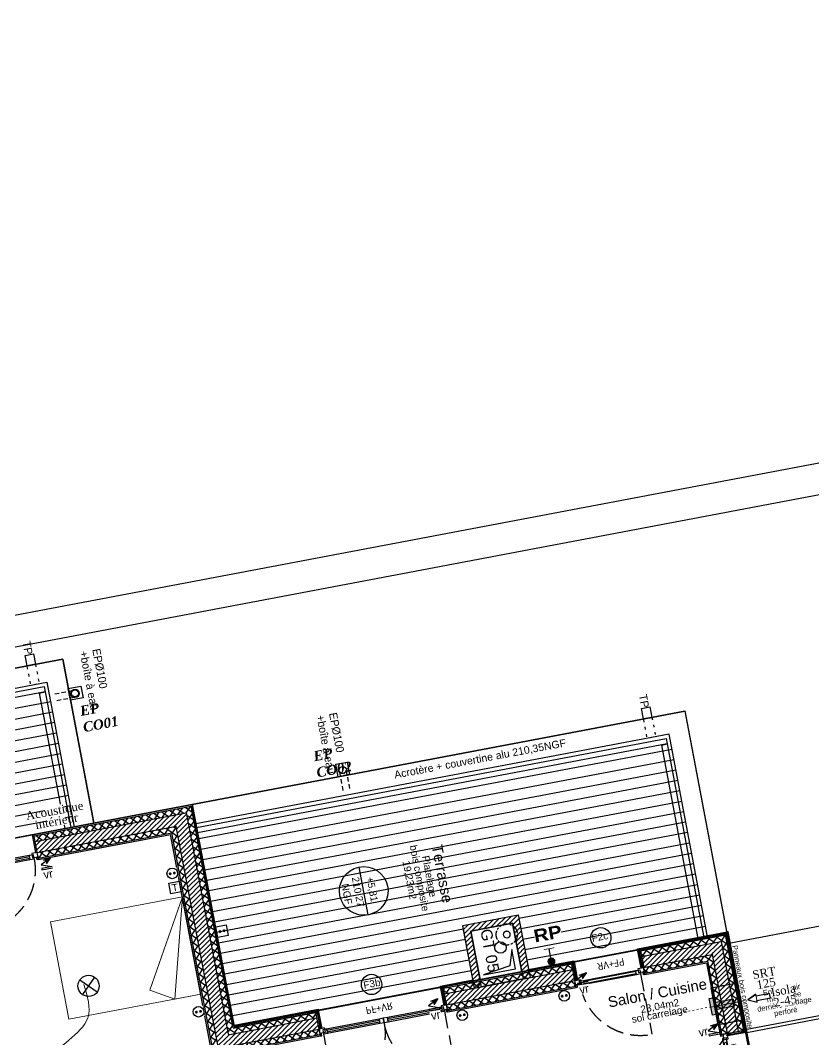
# Model space of a CAD drawing. Header units: centimetres. Extents: x 187368 to 251255, y -383447 to -322514.
# Drawn here: x 197397 to 208622, y -336937 to -322514 of the extents above; entities that cross this region are included whole.
import ezdxf

# ---------------------------------------------------------------- set-up
doc = ezdxf.new("R2010")
doc.units = ezdxf.units.CM
for name, pattern in [('ACAD_ISO03W100', [30, 12, -18]), ('prelem_euev', [2, 1.25, -0.25, 0.25, -0.25]), ('prelem_vmc', [0.222222, 0.111111, -0.111111]), ('prlm_eu-4', [1.574803, 0.984252, -0.19685, 0.19685, -0.19685]), ('Style de ligne -16', [0.192476, 0.123031, -0.069444]), ('Style de ligne -2', [0.694425, 0.48607, -0.208355]), ('Style de ligne -5', [0.20828, 0.069425, -0.138855])]:
    doc.linetypes.add(name, pattern=pattern)
doc.layers.get('0').update_dxf_attribs({"color": 252})
for name, color, linetype in [('3-BAT C-Niveau 2', 252, 'Continuous'), ('prlm-EAU-EF', 161, 'Continuous'), ('prlm-EAU-EPEXT', 145, 'Continuous'), ('prlm-EAU-EUEV', 25, 'Continuous'), ('prlm-GT', 242, 'Continuous'), ('prlm-MOD-PB', 123, 'Continuous'), ('prlm-VMC', 93, 'Continuous')]:
    doc.layers.add(name, color=color, linetype=linetype)
doc.layers.add('prlm-ELEC-CFA', color=1, linetype='Continuous', lineweight=25)
doc.layers.add('prlm-ELEC-CFO', color=1, linetype='Continuous', lineweight=25)
doc.layers.add('prlm-ZEROPLOT', color=254, linetype='Continuous', plot=False)
doc.styles.add('Arial', font='arial.ttf', dxfattribs={"height": 100})
doc.styles.add('Futura Book', font='')
doc.styles.add('Futura Std Book', font='')
doc.styles.add('Geneva', font='arial.ttf')
doc.styles.add('Helvetica', font='arial.ttf')
doc.styles.add('Lucida Grande', font='')
doc.styles.add('prlm-eau-ef', font='ariblk.ttf', dxfattribs={"height": 18})
doc.styles.add('prlm-eau-ep', font='timesbi.ttf', dxfattribs={"height": 18})
doc.styles.add('prlm-elec-cfo', font='comic.ttf', dxfattribs={"height": 12})
doc.styles.add('prlm-vmc', font='pala.ttf', dxfattribs={"height": 14})
doc.styles.get("Standard").update_dxf_attribs({"font": 'isocp.shx', "height": 100})
doc.styles.get('Futura Book').set_extended_font_data('Futura Book')
doc.styles.get('Futura Std Book').set_extended_font_data('Futura Std Book')
doc.styles.get('Lucida Grande').set_extended_font_data('Lucida Grande')
pattern_1 = [(45, (67117.507, 115456.283), (-31.2347524, 39.0434405), [])]
pattern_2 = [(55.723595, (66931.62, 115456.28), (-66.106423, 45.054865), []), (145.723595, (66931.62, 115456.28), (45.054865, 66.106423), [])]
pattern_3 = [(145.723595, (66931.62, 115456.28), (-45.054865, -66.106423), []), (235.723595, (66931.62, 115456.28), (-66.106423, 45.054865), [])]
pattern_4 = [(45, (0, 0), (0, -1), [])]

# ---------------------------------------------------------------- blocks, each defined once
blk = doc.blocks.new('PORTE FENETRE TYPE 2')
at = {"linetype": 'Style de ligne -2', "ltscale": 50.8}
for p, q in [((6.1, 105), (6.1, 16)), ((180, 16), (180, 105))]:
    blk.add_line(p, q, dxfattribs=at)
at = {"linetype": 'Continuous', "lineweight": 25, "flags": 128}
for points in [[(1, 18), (3, 18), (3, 14)], [(184.7, 18), (183, 18), (183, 14)], [(3, 8), (3, -18), (1, -18)], [(183, 8), (183, -18), (184.7, -18)]]:
    blk.add_lwpolyline(points, dxfattribs=at)
at = {"linetype": 'Continuous', "flags": 128}
for points in [[(6, 16), (12, 16), (12, 10), (6, 10)], [(11, 16), (87, 16), (87, 14.5), (11, 14.5)], [(87, 16), (93, 16), (93, 10), (87, 10)], [(93, 16), (99, 16), (99, 10), (93, 10)], [(99, 16), (176, 16), (176, 14.5), (99, 14.5)], [(174, 16), (180, 16), (180, 10), (174, 10)], [(1, 14), (9, 14), (9, 8), (1, 8)], [(11, 11.5), (87, 11.5), (87, 10), (11, 10)], [(99, 11.5), (176, 11.5), (176, 10), (99, 10)], [(177, 14), (184.7, 14), (184.7, 8), (177, 8)]]:
    blk.add_lwpolyline(points, close=True, dxfattribs=at)
at = {"linetype": 'Style de ligne -2', "ltscale": 50.8}
for centre, start, end in [((4, 16), 0, 88.4219), ((182, 16), 91.2873, 180)]:
    blk.add_arc(centre, 89, start, end, dxfattribs=at)
at = {"insert": (70.7, 0), "char_height": 10.16, "attachment_point": 1, "line_spacing_factor": 0.978845, "style": 'Lucida Grande'}
blk.add_mtext('PF+VR ', dxfattribs=at)
blk = doc.blocks.new('PORTE FENETRE TYPE 3bis')
at = {"linetype": 'Style de ligne -2', "ltscale": 50.8}
blk.add_line((4, 16), (4, 103), dxfattribs=at)
at = {"linetype": 'Continuous', "lineweight": 25, "flags": 128}
for points in [[(-2, 18), (0, 18), (0, 14)], [(97, 18), (95, 18), (95, 14)], [(0, 7.7), (0, -18), (-2, -18)], [(95, 7.7), (95, -18), (97, -18)]]:
    blk.add_lwpolyline(points, dxfattribs=at)
at = {"linetype": 'Continuous', "flags": 128}
for points in [[(4, 16), (10, 16), (10, 10), (4, 10)], [(10, 16), (85, 16), (85, 14.5), (10, 14.5)], [(85, 16), (91, 16), (91, 10), (85, 10)], [(-2, 14), (6, 14), (6, 8), (-2, 8)], [(10, 11.5), (85, 11.5), (85, 10), (10, 10)], [(89, 14), (97, 14), (97, 8), (89, 8)]]:
    blk.add_lwpolyline(points, close=True, dxfattribs=at)
at = {"linetype": 'Style de ligne -2', "ltscale": 50.8}
blk.add_arc((4, 16), 87, 360, 90, dxfattribs=at)
at = {"insert": (23.2, -0.2), "char_height": 10.16, "attachment_point": 1, "line_spacing_factor": 0.978845, "style": 'Lucida Grande'}
blk.add_mtext('PF+VR ', dxfattribs=at)
blk = doc.blocks.new('Groupe-6-1')
at = {"linetype": 'Continuous'}
for p, q in [((13089.4, -44761.3), (12408.7, -44890.2)), ((13092.1, -44776.1), (12411.5, -44905)), ((13094.9, -44790.8), (12414.3, -44919.7)), ((13097.7, -44805.5), (12417.1, -44934.4)), ((13100.5, -44820.3), (12419.9, -44949.2)), ((13103.3, -44835), (12422.7, -44963.9)), ((13106.1, -44849.7), (12425.4, -44978.6)), ((13108.9, -44864.5), (12428.2, -44993.4)), ((13111.7, -44879.2), (12431, -45008.1)), ((13114.5, -44894), (12433.8, -45022.9)), ((13117.3, -44908.7), (12436.6, -45037.6)), ((13120.1, -44923.4), (12439.4, -45052.3))]:
    blk.add_line(p, q, dxfattribs=at)
blk = doc.blocks.new('Groupe-153-1')
at = {"linetype": 'Continuous'}
blk.add_line((13538.9, -45062.7), (13526.1, -44995.2), dxfattribs=at)
blk.add_circle((13532.5, -45028.9), 34.4, dxfattribs=at)
at = {"insert": (13529.4, -45029.4), "char_height": 10.07, "width": 91.684, "attachment_point": 2, "rotation": 280.7236, "line_spacing_factor": 0.962448, "style": 'Arial'}
blk.add_mtext('210,27\\PNGF', dxfattribs=at)
at = {"insert": (13546.1, -45008.1), "char_height": 10.07, "attachment_point": 1, "rotation": 280.7236, "line_spacing_factor": 0.962448, "style": 'Arial'}
blk.add_mtext('+5,81', dxfattribs=at)
blk = doc.blocks.new('Groupe-154-1')
at = {"linetype": 'Continuous', "flags": 128}
blk.add_lwpolyline([(13492.7, -44849.7), (13509.1, -44846.6), (13512.5, -44864.4), (13496.1, -44867.5)], close=True, dxfattribs=at)
at = {"linetype": 'Continuous'}
blk.add_circle((13502.8, -44857.9), 5, dxfattribs=at)
blk = doc.blocks.new('Groupe-155-1')
at = {"linetype": 'Style de ligne -16', "ltscale": 50.8}
for p, q in [((13512.8, -44883.8), (13507.6, -44856.6)), ((13503.5, -44886.6), (13498.1, -44858.4))]:
    blk.add_line(p, q, dxfattribs=at)
blk.add_blockref('Groupe-154-1', (0, 0))
at = {"insert": (13494.3, -44775.6), "char_height": 11.327, "attachment_point": 1, "rotation": 280.7236, "line_spacing_factor": 0.962448, "style": 'Futura Std Book'}
blk.add_mtext('EPØ100\\P+boîte à eau', dxfattribs=at)
blk = doc.blocks.new('Groupe-156-1')
at = {"linetype": 'Continuous'}
h = blk.add_hatch(dxfattribs=at)
h.set_pattern_fill('BOIS 45', color=256, style=0, pattern_type=2)
h.set_pattern_definition(pattern_4)
h.paths.add_polyline_path([(14046.8, -45087.8), (14047.7, -45092.7), (14045, -45093.2), (14044.1, -45088.3)])
h = blk.add_hatch(dxfattribs=at)
h.set_pattern_fill('BOIS 45', color=256, style=0, pattern_type=2)
h.set_pattern_definition(pattern_4)
h.paths.add_polyline_path([(14016, -45093.6), (14020.9, -45092.7), (14021.4, -45095.4), (14016.5, -45096.3)])
h = blk.add_hatch(dxfattribs=at)
h.set_pattern_fill('BOIS 45', color=256, style=0, pattern_type=2)
h.set_pattern_definition(pattern_4)
h.paths.add_polyline_path([(13923.7, -45111.1), (13924.6, -45116), (13922, -45116.5), (13921, -45111.6)])
h = blk.add_hatch(dxfattribs=at)
h.set_pattern_fill('BOIS 45', color=256, style=0, pattern_type=2)
h.set_pattern_definition(pattern_4)
h.paths.add_polyline_path([(13923.7, -45111.1), (13928.6, -45110.2), (13929.1, -45112.9), (13924.2, -45113.8)])
h = blk.add_hatch(dxfattribs=at)
h.set_pattern_fill('BOIS 45', color=256, style=0, pattern_type=2)
h.set_pattern_definition(pattern_4)
h.paths.add_polyline_path([(13957, -45104.8), (13961.9, -45103.9), (13962.5, -45106.5), (13957.5, -45107.5)])
h = blk.add_hatch(dxfattribs=at)
h.set_pattern_fill('BOIS 45', color=256, style=0, pattern_type=2)
h.set_pattern_definition(pattern_4)
h.paths.add_polyline_path([(13826.8, -45132.2), (13821.9, -45133.2), (13821.4, -45130.5), (13826.3, -45129.6)])
h = blk.add_hatch(dxfattribs=at)
h.set_pattern_fill('BOIS 45', color=256, style=0, pattern_type=2)
h.set_pattern_definition(pattern_4)
h.paths.add_polyline_path([(13829, -45129.1), (13829.9, -45134), (13827.2, -45134.5), (13826.3, -45129.6)])
h = blk.add_hatch(dxfattribs=at)
h.set_pattern_fill('BOIS 45', color=256, style=0, pattern_type=2)
h.set_pattern_definition(pattern_4)
h.paths.add_polyline_path([(13771.2, -45142.7), (13766.3, -45143.7), (13765.8, -45141), (13770.7, -45140.1)])
h = blk.add_hatch(dxfattribs=at)
h.set_pattern_fill('BOIS 45', color=256, style=0, pattern_type=2)
h.set_pattern_definition(pattern_4)
h.paths.add_polyline_path([(13927.6, -45132.5), (13928.6, -45137.4), (13925.9, -45137.9), (13925, -45133)])
h = blk.add_hatch(dxfattribs=at)
h.set_pattern_fill('BOIS 45', color=256, style=0, pattern_type=2)
h.set_pattern_definition(pattern_4)
h.paths.add_polyline_path([(13682.3, -45156.8), (13687.2, -45155.9), (13687.7, -45158.6), (13682.8, -45159.5)])
h = blk.add_hatch(dxfattribs=at)
h.set_pattern_fill('BOIS 45', color=256, style=0, pattern_type=2)
h.set_pattern_definition(pattern_4)
h.paths.add_polyline_path([(13833, -45150.4), (13833.9, -45155.3), (13831.3, -45155.8), (13830.3, -45150.9)])
h = blk.add_hatch(dxfattribs=at)
h.set_pattern_fill('BOIS 45', color=256, style=0, pattern_type=2)
h.set_pattern_definition(pattern_4)
h.paths.add_polyline_path([(14059.4, -45154.5), (14060.3, -45159.4), (14057.7, -45159.9), (14056.7, -45155)])
h = blk.add_hatch(dxfattribs=at)
h.set_pattern_fill('BOIS 45', color=256, style=0, pattern_type=2)
h.set_pattern_definition(pattern_4)
h.paths.add_polyline_path([(14059.4, -45154.5), (14060.3, -45159.4), (14057.7, -45159.9), (14056.7, -45155)])
h = blk.add_hatch(dxfattribs=at)
h.set_pattern_fill('BOIS 45', color=256, style=0, pattern_type=2)
h.set_pattern_definition(pattern_4)
h.paths.add_polyline_path([(13644.8, -45164), (13645.7, -45168.9), (13643, -45169.4), (13642.1, -45164.5)])
h = blk.add_hatch(dxfattribs=at)
h.set_pattern_fill('BOIS 45', color=256, style=0, pattern_type=2)
h.set_pattern_definition(pattern_4)
h.paths.add_polyline_path([(13644.8, -45164), (13649.7, -45163), (13650.2, -45165.7), (13645.3, -45166.6)])
h = blk.add_hatch(dxfattribs=at)
h.set_pattern_fill('BOIS 45', color=256, style=0, pattern_type=2)
h.set_pattern_definition(pattern_4)
h.paths.add_polyline_path([(13648.8, -45185.3), (13649.7, -45190.2), (13647.1, -45190.7), (13646.1, -45185.8)])
h = blk.add_hatch(dxfattribs=at)
h.set_pattern_fill('BOIS 45', color=256, style=0, pattern_type=2)
h.set_pattern_definition(pattern_4)
h.paths.add_polyline_path([(13464.7, -45200.8), (13459.8, -45201.7), (13459.3, -45199.1), (13464.2, -45198.1)])
h = blk.add_hatch(dxfattribs=at)
h.set_pattern_fill('BOIS 45', color=256, style=0, pattern_type=2)
h.set_pattern_definition(pattern_4)
h.paths.add_polyline_path([(13466.9, -45197.6), (13467.8, -45202.5), (13465.2, -45203), (13464.2, -45198.1)])
h = blk.add_hatch(dxfattribs=at)
h.set_pattern_fill('BOIS 45', color=256, style=0, pattern_type=2)
h.set_pattern_definition(pattern_4)
h.paths.add_polyline_path([(13405.8, -45212), (13400.9, -45212.9), (13400.4, -45210.2), (13405.3, -45209.3)])
h = blk.add_hatch(dxfattribs=at)
h.set_pattern_fill('BOIS 45', color=256, style=0, pattern_type=2)
h.set_pattern_definition(pattern_4)
h.paths.add_polyline_path([(13349.5, -45219.9), (13354.4, -45218.9), (13354.9, -45221.6), (13350, -45222.5)])
h = blk.add_hatch(dxfattribs=at)
h.set_pattern_fill('BOIS 45', color=256, style=0, pattern_type=2)
h.set_pattern_definition(pattern_4)
h.paths.add_polyline_path([(13470.9, -45219), (13471.9, -45223.9), (13469.2, -45224.4), (13468.3, -45219.5)])
h = blk.add_hatch(dxfattribs=at)
h.set_pattern_fill('BOIS 45', color=256, style=0, pattern_type=2)
h.set_pattern_definition(pattern_4)
h.paths.add_polyline_path([(14046.6, -45230.6), (14051.6, -45229.7), (14052.1, -45232.3), (14047.1, -45233.3)])
h = blk.add_hatch(dxfattribs=at)
h.set_pattern_fill('BOIS 45', color=256, style=0, pattern_type=2)
h.set_pattern_definition(pattern_4)
h.paths.add_polyline_path([(14046.6, -45230.6), (14051.6, -45229.7), (14052.1, -45232.3), (14047.1, -45233.3)])
h = blk.add_hatch(dxfattribs=at)
h.set_pattern_fill('BOIS 45', color=256, style=0, pattern_type=2)
h.set_pattern_definition(pattern_4)
h.paths.add_polyline_path([(14068, -45226.6), (14072.9, -45225.6), (14073.4, -45228.3), (14068.5, -45229.2)])
h = blk.add_hatch(dxfattribs=at)
h.set_pattern_fill('BOIS 45', color=256, style=0, pattern_type=2)
h.set_pattern_definition(pattern_4)
h.paths.add_polyline_path([(14068, -45226.6), (14072.9, -45225.6), (14073.4, -45228.3), (14068.5, -45229.2)])
h = blk.add_hatch(dxfattribs=at)
h.set_pattern_fill('BOIS 45', color=256, style=0, pattern_type=2)
h.set_pattern_definition(pattern_4)
h.paths.add_polyline_path([(14071.9, -45220.7), (14072.9, -45225.6), (14070.2, -45226.1), (14069.3, -45221.2)])
h = blk.add_hatch(dxfattribs=at)
h.set_pattern_fill('BOIS 45', color=256, style=0, pattern_type=2)
h.set_pattern_definition(pattern_4)
h.paths.add_polyline_path([(14071.9, -45220.7), (14072.9, -45225.6), (14070.2, -45226.1), (14069.3, -45221.2)])
at = {"linetype": 'Continuous', "flags": 128}
for points in [[(14046.6, -45086.8), (14046.8, -45087.8), (13919.9, -45111.8), (13919.8, -45110.8)], [(14046.8, -45087.8), (14072.9, -45225.6), (14072.9, -45225.6), (14073.4, -45228.3), (14047.1, -45233.3), (14046.6, -45230.6), (14070.2, -45226.1), (14044.6, -45091), (13924.2, -45113.8), (13928.7, -45137.4), (13925.9, -45137.9), (13920.9, -45111.7)], [(14046.8, -45087.8), (14047.7, -45092.7), (14045, -45093.2), (14044.1, -45088.3)], [(14046.6, -45086.8), (14047.6, -45086.6), (14074.5, -45229.1), (14073.6, -45229.3)], [(14016, -45093.6), (14020.9, -45092.7), (14021.4, -45095.4), (14016.5, -45096.3)], [(13920, -45111.9), (13920.9, -45111.7), (13925.9, -45137.9), (13924.9, -45138.1)], [(13923.7, -45111.1), (13924.6, -45116), (13922, -45116.5), (13921, -45111.6)], [(13923.7, -45111.1), (13928.6, -45110.2), (13929.1, -45112.9), (13924.2, -45113.8)], [(13957, -45104.8), (13961.9, -45103.9), (13962.5, -45106.5), (13957.5, -45107.5)], [(13765.8, -45141.1), (13765.6, -45140.1), (13829.8, -45127.9), (13830, -45128.9)], [(13826.8, -45132.2), (13766.3, -45143.7), (13765.8, -45141), (13829.5, -45129), (13834.4, -45155.2), (13831.3, -45155.8)], [(13826.8, -45132.2), (13821.9, -45133.2), (13821.4, -45130.5), (13826.3, -45129.6)], [(13829, -45129.1), (13829.9, -45134), (13827.2, -45134.5), (13826.3, -45129.6)], [(13834.9, -45155.1), (13833.9, -45155.3), (13829, -45129.1), (13830, -45128.9)], [(13771.2, -45142.7), (13766.3, -45143.7), (13765.8, -45141), (13770.7, -45140.1)], [(13927.6, -45132.5), (13928.6, -45137.4), (13925.9, -45137.9), (13925, -45133)], [(13641.1, -45164.7), (13640.9, -45163.7), (13687, -45155), (13687.2, -45156)], [(13645.3, -45166.6), (13687.7, -45158.6), (13687.2, -45155.9), (13641.6, -45164.6), (13646.6, -45190.8), (13649.7, -45190.2)], [(13682.3, -45156.8), (13687.2, -45155.9), (13687.7, -45158.6), (13682.8, -45159.5)], [(13833, -45150.4), (13833.9, -45155.3), (13831.3, -45155.8), (13830.3, -45150.9)], [(14059.4, -45154.5), (14060.3, -45159.4), (14057.7, -45159.9), (14056.7, -45155)], [(14059.4, -45154.5), (14060.3, -45159.4), (14057.7, -45159.9), (14056.7, -45155)], [(13641.1, -45164.7), (13642.1, -45164.5), (13647.1, -45190.7), (13646.1, -45190.9)], [(13644.8, -45164), (13645.7, -45168.9), (13643, -45169.4), (13642.1, -45164.5)], [(13644.8, -45164), (13649.7, -45163), (13650.2, -45165.7), (13645.3, -45166.6)], [(13648.8, -45185.3), (13649.7, -45190.2), (13647.1, -45190.7), (13646.1, -45185.8)], [(13349.1, -45220), (13348.9, -45219), (13467.7, -45196.5), (13467.9, -45197.5)], [(13471.9, -45223.9), (13469.2, -45224.4), (13464.7, -45200.8), (13349.8, -45222.6), (13349.3, -45219.9), (13465, -45198), (13465, -45198), (13466.9, -45197.7)], [(13464.7, -45200.8), (13459.8, -45201.7), (13459.3, -45199.1), (13464.2, -45198.1)], [(13466.9, -45197.6), (13467.8, -45202.5), (13465.2, -45203), (13464.2, -45198.1)], [(13472.9, -45223.7), (13471.9, -45223.9), (13466.9, -45197.7), (13467.9, -45197.5)], [(13405.8, -45212), (13400.9, -45212.9), (13400.4, -45210.2), (13405.3, -45209.3)], [(13349.5, -45219.9), (13354.4, -45218.9), (13354.9, -45221.6), (13350, -45222.5)], [(13470.9, -45219), (13471.9, -45223.9), (13469.2, -45224.4), (13468.3, -45219.5)], [(14046.6, -45230.6), (14051.6, -45229.7), (14052.1, -45232.3), (14047.1, -45233.3)], [(14046.6, -45230.6), (14051.6, -45229.7), (14052.1, -45232.3), (14047.1, -45233.3)], [(14073.4, -45228.3), (14073.6, -45229.3), (14047.3, -45234.2), (14047.1, -45233.3)], [(14073.4, -45228.3), (14073.6, -45229.3), (14047.3, -45234.2), (14047.1, -45233.3)], [(14068, -45226.6), (14072.9, -45225.6), (14073.4, -45228.3), (14068.5, -45229.2)], [(14068, -45226.6), (14072.9, -45225.6), (14073.4, -45228.3), (14068.5, -45229.2)], [(14071.9, -45220.7), (14072.9, -45225.6), (14070.2, -45226.1), (14069.3, -45221.2)], [(14071.9, -45220.7), (14072.9, -45225.6), (14070.2, -45226.1), (14069.3, -45221.2)]]:
    blk.add_lwpolyline(points, close=True, dxfattribs=at)
blk = doc.blocks.new('Groupe-172-1')
at = {"insert": (13932.9, -44749.6), "char_height": 11.33, "attachment_point": 1, "rotation": 280.4391, "line_spacing_factor": 0.962448, "style": 'Futura Std Book'}
blk.add_mtext('TP', dxfattribs=at)
blk = doc.blocks.new('Groupe-173-1')
at = {"linetype": 'Continuous', "flags": 128}
blk.add_lwpolyline([(13928.5, -44785.6), (13925.7, -44770.9), (13937.5, -44768.6), (13940.3, -44783.4)], close=True, dxfattribs=at)
at = {"linetype": 'Style de ligne -5', "ltscale": 50.8, "flags": 128}
blk.add_lwpolyline([(13940.3, -44783.4), (13945.5, -44810.9), (13933.7, -44813.1), (13928.5, -44785.6)], close=True, dxfattribs=at)
blk.add_blockref('Groupe-172-1', (0, 0))
blk = doc.blocks.new('Groupe-195-1')
at = {"insert": (13060.5, -44674.4), "char_height": 11.33, "attachment_point": 1, "rotation": 280.4391, "line_spacing_factor": 0.962448, "style": 'Futura Std Book'}
blk.add_mtext('TP', dxfattribs=at)
blk = doc.blocks.new('Groupe-196-1')
at = {"linetype": 'Continuous', "flags": 128}
blk.add_lwpolyline([(13056.1, -44710.5), (13053.3, -44695.7), (13065.1, -44693.5), (13067.9, -44708.2)], close=True, dxfattribs=at)
at = {"linetype": 'Style de ligne -5', "ltscale": 50.8, "flags": 128}
blk.add_lwpolyline([(13067.9, -44708.2), (13073.1, -44735.8), (13061.3, -44738), (13056.1, -44710.5)], close=True, dxfattribs=at)
blk.add_blockref('Groupe-195-1', (0, 0))
blk = doc.blocks.new('Groupe-211-1')
at = {"linetype": 'Continuous'}
blk.add_circle((13543.5, -45161.3), 14.4, dxfattribs=at)
at = {"insert": (13531.1, -45157.6), "char_height": 10.09, "attachment_point": 1, "rotation": 10.7236, "line_spacing_factor": 0.834288, "style": 'Helvetica'}
blk.add_mtext('F3b', dxfattribs=at)
blk = doc.blocks.new('Groupe-212-1')
at = {"linetype": 'Continuous'}
blk.add_circle((13867.9, -45095.3), 14.4, dxfattribs=at)
at = {"insert": (13854.1, -45091.2), "char_height": 10.09, "attachment_point": 1, "rotation": 10.7236, "line_spacing_factor": 0.834288, "style": 'Helvetica'}
blk.add_mtext('F2c', dxfattribs=at)
blk = doc.blocks.new('Groupe-220-1')
at = {"linetype": 'Continuous'}
for p, q in [((13968.5, -44828.6), (13299, -44955.3)), ((13971.3, -44843.3), (13301.8, -44970.1)), ((13974.1, -44858), (13304.6, -44984.8)), ((13976.8, -44872.8), (13307.4, -44999.6)), ((13979.6, -44887.5), (13310.2, -45014.3)), ((13982.4, -44902.3), (13313, -45029)), ((13985.2, -44917), (13315.8, -45043.8)), ((13988, -44931.7), (13318.6, -45058.5)), ((13990.8, -44946.5), (13321.3, -45073.2)), ((13993.6, -44961.2), (13324.1, -45088)), ((13996.4, -44975.9), (13326.9, -45102.7)), ((13999.2, -44990.7), (13329.7, -45117.5)), ((14002, -45005.4), (13332.5, -45132.2)), ((14004.8, -45020.2), (13752, -45068)), ((14007.5, -45034.9), (13754.8, -45082.8)), ((14010.3, -45049.6), (13757.6, -45097.5)), ((14013.1, -45064.4), (13760.4, -45112.2)), ((13673.4, -45082.9), (13335.3, -45146.9)), ((14015.9, -45079.1), (13763.2, -45127)), ((13676.2, -45097.6), (13338.1, -45161.7)), ((13679, -45112.4), (13340.9, -45176.4)), ((13681.8, -45127.1), (13343.7, -45191.1)), ((13684.6, -45141.9), (13346.5, -45205.9))]:
    blk.add_line(p, q, dxfattribs=at)
blk = doc.blocks.new('Groupe-238-1')
at = {"linetype": 'Continuous', "flags": 128}
blk.add_lwpolyline([(13132.1, -44739.3), (13135.2, -44755.8), (13117.4, -44759.2), (13114.3, -44742.7)], close=True, dxfattribs=at)
at = {"linetype": 'Continuous'}
blk.add_circle((13123.9, -44749.4), 5, dxfattribs=at)
blk = doc.blocks.new('Groupe-239-1')
at = {"linetype": 'Style de ligne -16', "ltscale": 50.8}
for p, q in [((13095.2, -44750.1), (13123.4, -44744.8)), ((13098, -44759.4), (13125.2, -44754.3))]:
    blk.add_line(p, q, dxfattribs=at)
blk.add_blockref('Groupe-238-1', (0, 0))
at = {"insert": (13159.3, -44685.1), "char_height": 11.327, "attachment_point": 1, "rotation": 280.7236, "line_spacing_factor": 0.962448, "style": 'Futura Std Book'}
blk.add_mtext('EPØ100\\P+boîte à eau', dxfattribs=at)
blk = doc.blocks.new('PORTE FENETRE TYPE 3')
at = {"linetype": 'Style de ligne -2', "ltscale": 50.8}
blk.add_line((5.1, 14.7), (65.9, 76.9), dxfattribs=at)
at = {"linetype": 'Continuous', "lineweight": 25, "flags": 128}
for points in [[(-2, 18), (0, 18), (0, 14)], [(97, 18), (95, 18), (95, 14)], [(0, 7.7), (0, -18), (-2, -18)], [(95, 7.7), (95, -18), (97, -18)]]:
    blk.add_lwpolyline(points, dxfattribs=at)
at = {"linetype": 'Continuous', "flags": 128}
for points in [[(4, 16), (10, 16), (10, 10), (4, 10)], [(10, 16), (85, 16), (85, 14.5), (10, 14.5)], [(85, 16), (91, 16), (91, 10), (85, 10)], [(-2, 14), (6, 14), (6, 8), (-2, 8)], [(10, 11.5), (85, 11.5), (85, 10), (10, 10)], [(89, 14), (97, 14), (97, 8), (89, 8)]]:
    blk.add_lwpolyline(points, close=True, dxfattribs=at)
blk.add_lwpolyline([(0, 9.5), (0, -19.5), (95, -19.5), (95, 9.5)], dxfattribs=at)
at = {"linetype": 'Style de ligne -2', "ltscale": 50.8}
blk.add_arc((4, 16), 87, 360, 44.5337, dxfattribs=at)
at = {"insert": (47.2, 5.8), "char_height": 7.621, "attachment_point": 2, "line_spacing_factor": 0.978845, "style": 'Lucida Grande'}
blk.add_mtext('F sur All vitrée\\P+VR ', dxfattribs=at)
blk = doc.blocks.new('MTC 125-H1')
at = {"linetype": 'prlm_eu-4', "lineweight": 18, "ltscale": 50.8}
for q in [(0, 25.6), (0, 19.7)]:
    blk.add_line((0, -23.6), q, dxfattribs=at)
at = {"linetype": 'Continuous', "lineweight": 18, "flags": 128}
blk.add_lwpolyline([(3.1, 42.2), (-3.1, 42.2), (-5.6, 42.2), (0, 29.7), (5.6, 42.2)], close=True, dxfattribs=at)
at = {"linetype": 'Continuous', "flags": 128}
blk.add_lwpolyline([(-26.8, 19.7), (26.8, 19.7), (26.8, -18), (-26.8, -18)], close=True, dxfattribs=at)
at = {"linetype": 'prelem_vmc', "ltscale": 50.8, "flags": 128}
blk.add_lwpolyline([(-26.8, 19.7), (26.8, 19.7), (26.8, -18), (-26.8, -18)], close=True, dxfattribs=at)
at = {"insert": (-9.5, 79.3), "char_height": 7.565, "attachment_point": 2, "rotation": 90, "line_spacing_factor": 0.834288, "style": 'Helvetica'}
blk.add_mtext("Entrée d'air\\P maçonnée\\Pderrière bardage\\Pperforé", dxfattribs=at)
blk = doc.blocks.new('Groupe-28-1')
at = {"linetype": 'Continuous', "lineweight": 18}
for p, q in [((13275.9, -45037.4), (13229.7, -45169.6)), ((13275.9, -45037.4), (13265.1, -45182)), ((13275.9, -45037.4), (13301.9, -45175)), ((13265.1, -45182), (13229.6, -45169.6)), ((13265.1, -45182), (13302, -45175))]:
    blk.add_line(p, q, dxfattribs=at)
at = {"linetype": 'Continuous', "lineweight": 18, "flags": 128}
blk.add_lwpolyline([(13275.9, -45037.4), (13301.9, -45175), (13115.3, -45210.3), (13089.2, -45072.8)], close=True, dxfattribs=at)
blk = doc.blocks.new('xi.EA-Ma')
at = {"layer": 'prlm-MOD-PB'}
blk.add_hatch(color=0, dxfattribs=at).paths.add_polyline_path([(-4.7, 0), (-4.7, -28), (4.6, -28), (4.6, 0)])
at = {"layer": 'prlm-VMC', "linetype": 'ByBlock'}
blk.add_hatch(color=0, dxfattribs=at).paths.add_polyline_path([(-12, 5.6), (12, 5.6), (12, 0), (-12, 0)])
at = {"layer": 'prlm-MOD-PB', "color": 0, "linetype": 'ByBlock', "lineweight": -2, "flags": 128}
blk.add_lwpolyline([(-4.7, 0), (-4.7, -28), (4.6, -28), (4.6, 0)], close=True, dxfattribs=at)
at = {"layer": 'prlm-VMC', "color": 0, "linetype": 'ByBlock', "flags": 128}
for points in [[(-12, 5.6), (12, 5.6), (12, 0), (-12, 0)], [(-3.1, -60.2), (-3.1, -79.5), (3.1, -79.5), (3.1, -60.2), (5.6, -60.2), (0, -47.7), (-5.6, -60.2)]]:
    blk.add_lwpolyline(points, close=True, dxfattribs=at)
at = {"layer": 'prlm-ZEROPLOT', "color": 250, "linetype": 'ACAD_ISO03W100', "lineweight": 0, "ltscale": 0.2}
blk.add_lwpolyline([(0, 5.6), (0, 65.6)], dxfattribs=at)
blk = doc.blocks.new('xi.vp')
at = {"layer": 'prlm-EAU-EUEV', "lineweight": 5}
h = blk.add_hatch(color=0, dxfattribs=at)
h.paths.add_polyline_path([(5, 0, 1), (-5, 0, 1)])
h.paths.add_polyline_path([(4.5, 0, 1), (-4.5, 0, 1)], flags=16)
at = {"layer": 'prlm-EAU-EUEV', "color": 0, "lineweight": 5}
for radius in [5, 4.5]:
    blk.add_circle((0, 0), radius, dxfattribs=at)
at = {"layer": 'prlm-ZEROPLOT', "linetype": 'prelem_euev', "ltscale": 10}
blk.add_circle((0, 0), 15, dxfattribs=at)
blk = doc.blocks.new('xi.rp')
at = {"layer": 'prlm-EAU-EF', "lineweight": 5}
h = blk.add_hatch(color=0, dxfattribs=at)
edge = h.paths.add_edge_path()
edge.add_arc((0, 5), 5, 0, 360)
at = {"layer": 'prlm-EAU-EF', "color": 0, "const_width": 1, "flags": 128}
blk.add_lwpolyline([(-7.8, 23.5), (7.8, 23.5)], dxfattribs=at)
at = {"layer": 'prlm-EAU-EF', "color": 0, "flags": 128}
blk.add_lwpolyline([(0, 5), (0, 23.5)], dxfattribs=at)
at = {"layer": 'prlm-EAU-EF', "color": 0, "lineweight": 5}
blk.add_circle((0, 5), 5, dxfattribs=at)
blk = doc.blocks.new('xi.epext')
at = {"layer": 'prlm-EAU-EPEXT', "color": 0, "linetype": 'ByBlock', "lineweight": -2}
blk.add_circle((0, 0), 5, dxfattribs=at)
blk = doc.blocks.new('xi.VR')
at = {"layer": 'prlm-ELEC-CFO', "lineweight": 5}
blk.add_hatch(color=0, dxfattribs=at).paths.add_polyline_path([(-3, 6), (-0.1, 3.7), (0, 0), (7.5, 7.5)])
at = {"layer": 'prlm-ELEC-CFO', "color": 0}
for points in [[(1, 4.2), (-7.5, 0), (7.5, -5.5), (-7.5, -5.5), (-7.5, -7.5), (7.5, -7.5)], [(-3, 6), (7.5, 7.5), (0, 0)]]:
    blk.add_lwpolyline(points, dxfattribs=at)
blk = doc.blocks.new('xi.PC')
at = {"color": 0, "lineweight": 5}
blk.add_wipeout([(-7.5, -7.5), (7.5, -7.5), (7.5, 7.5), (-7.5, 7.5)], dxfattribs=at).dxf.layer = 'prlm-ELEC-CFO'
at = {"layer": 'prlm-ELEC-CFO', "color": 0, "linetype": 'ByBlock', "lineweight": 5, "const_width": 2}
for points in [[(-4, 0, 1), (-2, 0, 1)], [(2, 0, 1), (4, 0, 1)]]:
    blk.add_lwpolyline(points, format="xyb", close=True, dxfattribs=at)
at = {"layer": 'prlm-ELEC-CFO', "color": 0, "linetype": 'ByBlock', "lineweight": -2}
blk.add_circle((0, 0), 7.5, dxfattribs=at)
blk = doc.blocks.new('xi.PC-EXT')
at = {"layer": 'prlm-ELEC-CFO', "color": 0, "linetype": 'ByBlock', "lineweight": -2, "flags": 128}
blk.add_lwpolyline([(-7.5, 7.5), (7.5, 7.5), (7.5, -7.5), (-7.5, -7.5)], close=True, dxfattribs=at)
at = {"layer": 'prlm-ELEC-CFO', "color": 0, "linetype": 'ByBlock', "lineweight": 5, "const_width": 2}
for points in [[(-4, 0, 1), (-2, 0, 1)], [(2, 0, 1), (4, 0, 1)]]:
    blk.add_lwpolyline(points, format="xyb", close=True, dxfattribs=at)
blk = doc.blocks.new('xi.TEL')
at = {"layer": 'prlm-ELEC-CFA', "color": 0, "linetype": 'ByBlock', "lineweight": -2, "flags": 128}
blk.add_lwpolyline([(-7.5, 7.5), (7.5, 7.5), (7.5, -7.5), (-7.5, -7.5)], close=True, dxfattribs=at)
at = {"layer": 'prlm-ELEC-CFA', "color": 0, "linetype": 'ByBlock', "insert": (0, 0), "char_height": 10, "width": 11.36, "attachment_point": 5}
blk.add_mtext('{\\fVerdana|b0|i0|c0|p34;T}', dxfattribs=at)
blk = doc.blocks.new('xi.PTCE')
at = {"layer": 'prlm-ELEC-CFO', "color": 0}
for points in [[(-10.6, 10.6), (10.6, -10.6)], [(10.6, 10.6), (-10.6, -10.6)]]:
    blk.add_lwpolyline(points, dxfattribs=at)
at = {"layer": 'prlm-ELEC-CFO', "color": 0, "linetype": 'ByBlock'}
blk.add_circle((0, 0), 15, dxfattribs=at)
blk = doc.blocks.new('Sol carrelage')
at = {"insert": (0, -0.8), "char_height": 10.087, "attachment_point": 2, "line_spacing_factor": 0.834288, "style": 'Helvetica'}
blk.add_mtext('sol carrelage', dxfattribs=at)

msp = doc.modelspace()

# ---------------------------------------------------------------- hatches: boundary and pattern name
at = {"layer": '3-BAT C-Niveau 2', "linetype": 'Continuous'}
h = msp.add_hatch(dxfattribs=at)
h.set_pattern_fill('02_ISOLANT', color=256, scale=10, angle=10.72359, style=0, pattern_type=2)
h.set_pattern_definition([(55.723595, (66931.62, 115456.28), (-66.106423, 45.054865), []), (145.723595, (66931.62, 115456.28), (45.054865, 66.106423), [])])
h.paths.add_polyline_path([(197590.7, -334053.6), (197605.6, -334132.2), (199744.3, -333727.2), (199812.4, -333632.9)])
h = msp.add_hatch(dxfattribs=at)
h.set_pattern_fill('MURS MACONNERIE-2', color=256, scale=10, style=0, pattern_type=2)
h.set_pattern_definition(pattern_1)
h.paths.add_polyline_path([(197605.6, -334132.2), (197635.4, -334289.4), (199608.1, -333915.8), (199744.3, -333727.2)])
h = msp.add_hatch(dxfattribs=at)
h.set_pattern_fill('MURS MACONNERIE-2', color=256, scale=10, style=0, pattern_type=2)
h.set_pattern_definition(pattern_1)
h.paths.add_polyline_path([(200198.4, -337062.7), (200343.5, -336861.7), (199748.8, -333721), (199603.6, -333922.1)])
h = msp.add_hatch(dxfattribs=at)
h.set_pattern_fill('02_ISOLANT', color=256, scale=10, angle=100.72359, style=0, pattern_type=2)
h.set_pattern_definition(pattern_3)
h.paths.add_polyline_path([(200343.5, -336861.7), (200408, -336772.3), (199813.3, -333631.7), (199748.8, -333721)])
h = msp.add_hatch(dxfattribs=at)
h.set_pattern_fill('02_ISOLANT', color=256, scale=10, angle=10.72359, style=0, pattern_type=2)
h.set_pattern_definition([(55.723595, (66931.62, 115456.28), (-66.106423, 45.054865), []), (145.723595, (66931.62, 115456.28), (45.054865, 66.106423), [])])
h.paths.add_polyline_path([(197635.4, -334289.4), (197650.3, -334368), (199540, -334010.2), (199608.1, -333915.8)])
h = msp.add_hatch(dxfattribs=at)
h.set_pattern_fill('02_ISOLANT', color=256, scale=10, angle=100.72359, style=0, pattern_type=2)
h.set_pattern_definition(pattern_3)
h.paths.add_polyline_path([(200133.9, -337152.1), (200198.4, -337062.7), (199603.6, -333922.1), (199539.1, -334011.4)])
h = msp.add_hatch(dxfattribs=at)
h.set_pattern_fill('MURS MACONNERIE-2', color=256, scale=10, style=0, pattern_type=2)
h.set_pattern_definition(pattern_1)
h.paths.add_polyline_path([(203656, -335322.5), (203772.9, -335402.2), (204362.4, -335290.5), (204442, -335173.7)])
h = msp.add_hatch(dxfattribs=at)
h.set_pattern_fill('MURS MACONNERIE-2', color=256, scale=10, style=0, pattern_type=2)
h.set_pattern_definition(pattern_1)
h.paths.add_polyline_path([(204442, -335173.7), (204362.4, -335290.5), (204511.5, -336077.7), (204609.7, -336059.1)])
h = msp.add_hatch(dxfattribs=at)
h.set_pattern_fill('MURS MACONNERIE-2', color=256, scale=10, style=0, pattern_type=2)
h.set_pattern_definition(pattern_1)
h.paths.add_polyline_path([(203823.7, -336208), (203921.9, -336189.3), (203774.7, -335412), (203657.9, -335332.3)])
h = msp.add_hatch(dxfattribs=at)
h.set_pattern_fill('02_ISOLANT', color=256, scale=10, angle=10.72359, style=0, pattern_type=2)
h.set_pattern_definition([(55.723595, (66931.62, 115456.28), (-66.106423, 45.054865), []), (145.723595, (66931.62, 115456.28), (45.054865, 66.106423), [])])
h.paths.add_polyline_path([(206172.5, -335681.7), (206187.4, -335760.3), (207314.2, -335546.9), (207377.9, -335453.4)])
h = msp.add_hatch(dxfattribs=at)
h.set_pattern_fill('02_ISOLANT', color=256, scale=10, angle=-79.27641, style=0, pattern_type=2)
h.set_pattern_definition([(325.723595, (66931.62, 115456.28), (45.054865, 66.106423), []), (55.723595, (66931.62, 115456.28), (66.106423, -45.054865), [])])
h.paths.add_polyline_path([(207377.9, -335453.4), (207314.2, -335546.9), (207555.3, -336820.1), (207633.9, -336805.2)])
h = msp.add_hatch(dxfattribs=at)
h.set_pattern_fill('MURS MACONNERIE-2', color=256, scale=10, style=0, pattern_type=2)
h.set_pattern_definition(pattern_1)
h.paths.add_polyline_path([(206187.4, -335760.3), (206217.1, -335917.5), (207186.7, -335733.9), (207314.2, -335546.9)])
h = msp.add_hatch(dxfattribs=at)
h.set_pattern_fill('MURS MACONNERIE-2', color=256, scale=10, style=0, pattern_type=2)
h.set_pattern_definition(pattern_1)
h.paths.add_polyline_path([(207314.2, -335546.9), (207186.7, -335733.9), (207398, -336849.8), (207555.3, -336820.1)])
h = msp.add_hatch(dxfattribs=at)
h.set_pattern_fill('02_ISOLANT', color=256, scale=10, angle=10.72359, style=0, pattern_type=2)
h.set_pattern_definition([(55.723595, (66931.62, 115456.28), (-66.106423, 45.054865), []), (145.723595, (66931.62, 115456.28), (45.054865, 66.106423), [])])
h.paths.add_polyline_path([(206217.1, -335917.5), (206232, -335996.1), (207123, -335827.4), (207186.7, -335733.9)])
h = msp.add_hatch(dxfattribs=at)
h.set_pattern_fill('02_ISOLANT', color=256, scale=10, angle=-79.27641, style=0, pattern_type=2)
h.set_pattern_definition([(325.723595, (66931.62, 115456.28), (45.054865, 66.106423), []), (55.723595, (66931.62, 115456.28), (66.106423, -45.054865), [])])
h.paths.add_polyline_path([(207186.7, -335733.9), (207123, -335827.4), (207319.4, -336864.7), (207398, -336849.8)])
h = msp.add_hatch(dxfattribs=at)
h.set_pattern_fill('02_ISOLANT', color=256, scale=10, angle=10.72359, style=0, pattern_type=2)
h.set_pattern_definition(pattern_2)
h.paths.add_polyline_path([(203384.2, -336209.8), (203399.1, -336288.4), (205214.6, -335944.5), (205199.8, -335865.9)])
h = msp.add_hatch(dxfattribs=at)
h.set_pattern_fill('MURS MACONNERIE-2', color=256, scale=10, style=0, pattern_type=2)
h.set_pattern_definition(pattern_1)
h.paths.add_polyline_path([(203399.1, -336288.4), (203428.8, -336445.6), (205244.4, -336101.7), (205214.6, -335944.5)])
h = msp.add_hatch(dxfattribs=at)
h.set_pattern_fill('02_ISOLANT', color=256, scale=10, angle=10.72359, style=0, pattern_type=2)
h.set_pattern_definition(pattern_2)
h.paths.add_polyline_path([(203428.8, -336445.6), (203443.7, -336524.2), (205259.3, -336180.3), (205244.4, -336101.7)])
h = msp.add_hatch(dxfattribs=at)
h.set_pattern_fill('MURS MACONNERIE-2', color=256, scale=10, style=0, pattern_type=2)
h.set_pattern_definition(pattern_1)
h.paths.add_polyline_path([(200339, -336867.9), (200202.9, -337056.5), (201623.8, -336787.4), (201594, -336630.2)])
h = msp.add_hatch(dxfattribs=at)
h.set_pattern_fill('02_ISOLANT', color=256, scale=10, angle=10.72359, style=0, pattern_type=2)
h.set_pattern_definition([(55.723595, (66931.62, 115456.28), (-66.106423, 45.054865), []), (145.723595, (66931.62, 115456.28), (45.054865, 66.106423), [])])
h.paths.add_polyline_path([(200407.1, -336773.6), (200339, -336867.9), (201594, -336630.2), (201579.1, -336551.6)])
h = msp.add_hatch(dxfattribs=at)
h.set_pattern_fill('02_ISOLANT', color=256, scale=10, angle=10.72359, style=0, pattern_type=2)
h.set_pattern_definition([(55.723595, (66931.62, 115456.28), (-66.106423, 45.054865), []), (145.723595, (66931.62, 115456.28), (45.054865, 66.106423), [])])
h.paths.add_polyline_path([(200202.9, -337056.5), (200134.8, -337150.8), (201638.7, -336866), (201623.8, -336787.4)])

# ---------------------------------------------------------------- linework, layer by layer
for p, q in [((197587, -334034), (199829.4, -333609.3)), ((200424.2, -336750), (199829.4, -333609.3)), ((197590.7, -334053.6), (199812.4, -333632.9)), ((197605.6, -334132.2), (199744.3, -333727.2)), ((200408, -336772.3), (199813.3, -333631.7)), ((197650.3, -334368), (199540, -334010.2)), ((197654, -334387.7), (199523, -334033.7)), ((200117.8, -337174.4), (199523, -334033.7)), ((200133.9, -337152.1), (199539.1, -334011.4)), ((200198.4, -337062.7), (199603.6, -333922.1)), ((206168.7, -335662.1), (207393.8, -335430.1)), ((206172.5, -335681.7), (207377.9, -335453.4)), ((207377.9, -335453.4), (207633.9, -336805.2)), ((207393.8, -335430.1), (207653.5, -336801.5)), ((206187.4, -335760.3), (207314.2, -335546.9)), ((207314.2, -335546.9), (207555.3, -336820.1)), ((203380.5, -336190.1), (205196, -335846.3)), ((203384.2, -336209.8), (205199.8, -335865.9)), ((206232, -335996.1), (207123, -335827.4)), ((206235.7, -336015.8), (207107.1, -335850.8)), ((207107.1, -335850.8), (207299.8, -336868.4)), ((207123, -335827.4), (207319.4, -336864.7)), ((203399.1, -336288.4), (205214.6, -335944.5)), ((203443.7, -336524.2), (205259.3, -336180.3)), ((203447.4, -336543.8), (205263, -336200)), ((209716.1, -336407.8), (207653, -336798.6)), ((200339, -336867.9), (201594, -336630.2)), ((200407.1, -336773.6), (201579.1, -336551.6)), ((200424.2, -336750), (201575.4, -336532)), ((200117.8, -337174.4), (201642.4, -336885.7)), ((200134.8, -337150.8), (201638.7, -336866))]:
    msp.add_line(p, q, dxfattribs=at)
at = {"layer": '3-BAT C-Niveau 2', "linetype": 'Continuous', "lineweight": 25}
for p, q in [((197587, -334034), (199829.4, -333609.3)), ((200424.2, -336750), (199829.4, -333609.3)), ((197605.6, -334132.2), (199744.3, -333727.2)), ((200343.5, -336861.7), (199748.8, -333721)), ((197654, -334387.7), (197587, -334034)), ((197635.4, -334289.4), (199608.1, -333915.8)), ((198367.1, -334252.6), (199523, -334033.7)), ((200117.8, -337174.4), (199523, -334033.7)), ((200198.4, -337062.7), (199603.6, -333922.1)), ((197654, -334387.7), (198268.8, -334271.3)), ((203656, -335322.5), (204442, -335173.7)), ((203656, -335322.5), (204442, -335173.7)), ((204442, -335173.7), (204609.7, -336059.1)), ((204442, -335173.7), (204609.7, -336059.1)), ((203823.7, -336208), (203657.9, -335332.3)), ((203823.7, -336208), (203657.9, -335332.3)), ((203772.9, -335402.2), (204362.4, -335290.5)), ((203772.9, -335402.2), (204362.4, -335290.5)), ((204362.4, -335290.5), (204511.5, -336077.7)), ((204362.4, -335290.5), (204511.5, -336077.7)), ((203921.9, -336189.3), (203774.7, -335412)), ((203921.9, -336189.3), (203774.7, -335412)), ((206168.7, -335662.1), (207393.8, -335430.1)), ((207393.8, -335430.1), (207653.5, -336801.5)), ((206187.4, -335760.3), (207314.2, -335546.9)), ((207314.2, -335546.9), (207555.3, -336820.1)), ((206235.7, -336015.8), (206168.7, -335662.1)), ((206217.1, -335917.5), (207186.7, -335733.9)), ((207186.7, -335733.9), (207398, -336849.8)), ((203380.5, -336190.1), (205196, -335846.3)), ((205263, -336200), (205196, -335846.3)), ((206235.7, -336015.8), (207107.1, -335850.8)), ((207107.1, -335850.8), (207299.8, -336868.4)), ((203399.1, -336288.4), (205214.6, -335944.5)), ((203447.4, -336543.8), (203380.5, -336190.1)), ((203428.8, -336445.6), (205244.4, -336101.7)), ((203447.4, -336543.8), (205263, -336200)), ((200339, -336867.9), (201594, -336630.2)), ((200424.2, -336750), (201575.4, -336532)), ((201642.4, -336885.7), (201575.4, -336532)), ((200202.9, -337056.5), (201623.8, -336787.4)), ((200117.8, -337174.4), (201642.4, -336885.7)), ((207299.8, -336868.4), (207653.5, -336801.5))]:
    msp.add_line(p, q, dxfattribs=at)
at = {"layer": '3-BAT C-Niveau 2', "linetype": 'Continuous', "flags": 128}
for points in [[(198434.2, -333867.7), (197995.8, -331553.2), (190639.1, -332946.4), (191078.4, -335266.6), (198435.2, -333873.3)], [(199829.4, -333609.3), (206799, -332289.4), (207393.7, -335428.9)], [(207677.1, -336834.6), (209691.2, -336447.9), (210078.4, -338492.5), (208045.2, -338882.8)]]:
    msp.add_lwpolyline(points, dxfattribs=at)
for points in [[(197772.8, -331880.4), (198160.1, -333925.4), (191353.6, -335214.5), (190966.3, -333169.4)], [(197748.2, -332017.6), (191027.6, -333290.3), (191012.7, -333211.7), (197733.3, -331939)], [(198032.6, -333949.4), (197669.6, -332032.5), (197748.2, -332017.6), (198111.2, -333934.5)], [(206576, -332616.6), (199881.5, -333884.4), (200424.2, -336750), (203805.1, -336109.7), (203656, -335322.5), (204442, -335173.7), (204591.1, -335960.8), (207118.7, -335482.2)], [(206550.8, -332753.5), (199905.4, -334012), (199890.5, -333933.4), (206535.9, -332674.9)], [(206990.8, -335506.7), (206472.2, -332768.4), (206550.8, -332753.5), (207069.4, -335491.9)], [(209483.5, -335179.7), (210116.2, -338520.3), (208053, -338911), (207420.4, -335570.4)], [(204362.4, -335290.5), (204511.5, -336077.7), (203921.9, -336189.3), (203772.9, -335402.2)], [(203951.1, -336022.9), (204403.1, -335937.3), (204351, -335662.1), (204323.1, -335891.1)]]:
    msp.add_lwpolyline(points, close=True, dxfattribs=at)
at = {"layer": 'prlm-ELEC-CFO', "lineweight": 13}
msp.add_spline([(198174.2, -338081.5), (197799.8, -337240.5), (198351.2, -336628), (198294, -336158.7)], degree=3, dxfattribs=at)
at = {"layer": 'prlm-GT'}
msp.add_lwpolyline([(204362.5, -335290.8), (203772.9, -335402.5), (203903.4, -336091.4), (204492.9, -335979.8)], close=True, dxfattribs=at)
at = {"layer": 'prlm-VMC'}
msp.add_circle((204191.4, -335633.5), 80, dxfattribs=at)
at = {"layer": 'prlm-ZEROPLOT'}
msp.add_lwpolyline([(199828.6, -333605.3), (206798.3, -332285.4), (207392.9, -335425.5), (200423.3, -336745.4)], close=True, dxfattribs=at)

# ---------------------------------------------------------------- block references
at = {"xscale": 10, "yscale": 10, "zscale": 10}
msp.add_blockref('Groupe-28-1', (66931.6, 115456.3), dxfattribs=at)
at = {"xscale": 10, "yscale": 10, "zscale": 10, "rotation": 10.72359474384862}
msp.add_blockref('Sol carrelage', (206433.2, -336519.2), dxfattribs=at)
at = {"layer": '3-BAT C-Niveau 2', "xscale": 10, "yscale": 10, "zscale": 10}
for name in ['Groupe-196-1', 'Groupe-239-1', 'Groupe-6-1', 'Groupe-173-1', 'Groupe-155-1', 'Groupe-220-1', 'Groupe-153-1', 'Groupe-156-1', 'Groupe-212-1', 'Groupe-211-1']:
    msp.add_blockref(name, (66931.6, 115456.3), dxfattribs=at)
at = {"layer": '3-BAT C-Niveau 2', "yscale": 10, "zscale": 10}
for name, p, xscale, rotation in [('PORTE FENETRE TYPE 3bis', (196667.4, -334391.3), -10, 190.7235947438888), ('PORTE FENETRE TYPE 3bis', (206182.6, -335842.7), 10, 190.7235947438883), ('MTC 125-H1', (207400.4, -336432.3), 10, 280.7235947438905), ('PORTE FENETRE TYPE 2', (201599.1, -336710.7), -10, 190.7235947438883), ('PORTE FENETRE TYPE 3', (207480.4, -336854.6), -10, 100.7235947438884)]:
    msp.add_blockref(name, p, dxfattribs=dict(at, xscale=xscale, rotation=rotation))
at = {"layer": 'prlm-EAU-EPEXT', "rotation": 10.72360141139323}
for p, xscale, yscale, zscale in [((198170.9, -332038.2), 11.99999999999999, 11.99999999999999, 11.99999999999999), ((201959.8, -333123), 10, 10, 10)]:
    msp.add_blockref('xi.epext', p, dxfattribs=dict(at, xscale=xscale, yscale=yscale, zscale=zscale))
at = {"layer": 'prlm-EAU-EUEV', "xscale": 10, "yscale": 10, "zscale": 10, "rotation": 10.72360141139323}
msp.add_blockref('xi.vp', (204280.4, -335450.1), dxfattribs=at)
at = {"layer": 'prlm-ELEC-CFA', "xscale": 10, "yscale": 10, "zscale": 10, "rotation": 10.72360141139323}
msp.add_blockref('xi.TEL', (199583.9, -334784.4), dxfattribs=at)
at = {"layer": 'prlm-ELEC-CFO', "xscale": 10, "yscale": 10, "zscale": 10, "rotation": 10.72360141139323}
for name, p in [('xi.PC-EXT', (200250.4, -335402.5)), ('xi.PTCE', (198361.4, -336176.9))]:
    msp.add_blockref(name, p, dxfattribs=at)

# ---------------------------------------------------------------- texts
at = {"insert": (206396.9, -336203.6), "char_height": 151.309, "attachment_point": 2, "rotation": 10.72359, "line_spacing_factor": 0.834288, "style": 'Helvetica'}
msp.add_mtext('Salon / Cuisine\\P{\\H0.6752x;23,04m2}\\P', dxfattribs=at)
at = {"layer": '3-BAT C-Niveau 2', "insert": (203891.7, -332910.2), "char_height": 106.57, "width": 2638.234, "attachment_point": 2, "rotation": 10.65374, "line_spacing_factor": 1.060906, "style": 'Geneva'}
msp.add_mtext('Acrotère + couvertine alu 210,35NGF ', dxfattribs=at)
at = {"layer": '3-BAT C-Niveau 2', "rotation": 280.72359}
for s, insert, char_height, attachment_point, line_spacing_factor, style in [('Terrasse\\P{\\H0.6752x;Platelage \\Pbois composite}\\P{\\H0.6752x;1}{\\H0.6752x;9,}{\\H0.6752x;2}{\\H0.6752x;3}{\\H0.6752x;m2}\\P', (203442.2, -334577.1), 151.309, 2, 0.834288, 'Helvetica'), ('GT 05', (204062.6, -335357.1), 159.85, 1, 0.25, 'Geneva'), ('Panneaux bois composite', (207542.3, -335594.9), 75.516, 1, 0.962448, 'Futura Book')]:
    msp.add_mtext(s, dxfattribs=dict(at, insert=insert, char_height=char_height, attachment_point=attachment_point, line_spacing_factor=line_spacing_factor, style=style))
at = {"layer": 'prlm-EAU-EPEXT', "char_height": 140, "attachment_point": 1, "rotation": 10.7236, "style": 'prlm-eau-ep'}
for s, insert in [('EP CO01', (198229, -332220.2)), ('EP CO02', (201532.2, -332861.4))]:
    msp.add_mtext_dynamic_manual_height_columns(s, width=91.584, gutter_width=75, heights=[0], dxfattribs=dict(at, insert=insert))

# ---------------------------------------------------------------- next in the draw order: texts
at = {"layer": 'prlm-VMC', "char_height": 120, "width": 236.74, "attachment_point": 2, "rotation": 10.7236, "line_spacing_factor": 0.75, "style": 'prlm-vmc', "bg_fill": 3, "box_fill_scale": 1.1, "bg_fill_color": 256, "bg_fill_transparency": 0}
for s, insert in [('Acoustique intérieur', (197868.4, -333638.1)), ('SRT 125', (207910.6, -335933.4))]:
    msp.add_mtext(s, dxfattribs=dict(at, insert=insert))

# ---------------------------------------------------------------- next in the draw order: linework, layer by layer
at = {"layer": 'prlm-ZEROPLOT'}
msp.add_lwpolyline([(190639.1, -332946.7), (197995.9, -331553.5), (198435.3, -333873.7), (191078.5, -335266.9)], close=True, dxfattribs=at)

# ---------------------------------------------------------------- next in the draw order: block references
at = {"layer": 'prlm-VMC', "xscale": 10, "yscale": 10, "zscale": 10, "rotation": 100.7235947437482}
msp.add_blockref('xi.EA-Ma', (207223.1, -336463.5), dxfattribs=at)

# ---------------------------------------------------------------- next in the draw order: texts
at = {"layer": 'prlm-VMC', "linetype": 'ByBlock', "lineweight": -2, "insert": (208180.4, -336179.2), "char_height": 120, "width": 236.74, "attachment_point": 2, "rotation": 10.7236, "line_spacing_factor": 0.75, "style": 'prlm-vmc', "bg_fill": 3, "box_fill_scale": 1.1, "bg_fill_color": 256, "bg_fill_transparency": 0}
msp.add_mtext('Isola\\P2-45', dxfattribs=at)

# ---------------------------------------------------------------- next in the draw order: linework, layer by layer
at = {"layer": 'prlm-ZEROPLOT'}
msp.add_lwpolyline([(191077.7, -335262.5), (199828.6, -333605.3), (200423.4, -336745.9), (207392.9, -335424.9), (215009.4, -375643), (207669.7, -377033), (207331.9, -375275.1), (198955.6, -376861.4)], close=True, dxfattribs=at)

# ---------------------------------------------------------------- next in the draw order: block references
at = {"layer": 'prlm-ELEC-CFO', "xscale": 10, "yscale": 10, "zscale": 10, "rotation": 10.72360141139323}
for p in [(199546.1, -334585.1), (205093.7, -336317.3), (199917.3, -336543.1), (203649.6, -336590.9)]:
    msp.add_blockref('xi.PC', p, dxfattribs=at)

# ---------------------------------------------------------------- next in the draw order: texts
at = {"layer": 'prlm-EAU-EF', "lineweight": 20, "insert": (204842.6, -335349.7), "char_height": 180, "attachment_point": 2, "rotation": 10.7236, "line_spacing_factor": 0.8, "style": 'prlm-eau-ef', "bg_fill": 3, "box_fill_scale": 0.95, "bg_fill_color": 256, "bg_fill_transparency": 0}
msp.add_mtext('RP', dxfattribs=at)
at = {"layer": 'prlm-ELEC-CFO', "lineweight": 20, "char_height": 120, "attachment_point": 5, "rotation": 10.7236, "line_spacing_factor": 0.8, "style": 'prlm-elec-cfo', "bg_fill": 3, "box_fill_scale": 1.1, "bg_fill_color": 256, "bg_fill_transparency": 0}
for insert in [(197789.7, -334593.5), (205373.8, -336221.4), (203273.1, -336589.2), (207060.4, -336825.1)]:
    msp.add_mtext('vr', dxfattribs=dict(at, insert=insert))

# ---------------------------------------------------------------- next in the draw order: linework, layer by layer
at = {"layer": 'prlm-EAU-EPEXT'}
for points in [[(187368.2, -332813.3), (241754.8, -322513.6), (251255.2, -372679.9), (196868.6, -382979.5)], [(187885.6, -333165.6), (241402.1, -323030.8), (250721.3, -372240.6), (197204.9, -382375.5)]]:
    msp.add_lwpolyline(points, close=True, dxfattribs=at)

# ---------------------------------------------------------------- next in the draw order: block references
at = {"layer": 'prlm-EAU-EF', "xscale": 10, "yscale": 10, "zscale": 10, "rotation": 10.72360141139323}
msp.add_blockref('xi.rp', (204921.8, -335881.7), dxfattribs=at)
at = {"layer": 'prlm-ELEC-CFO', "xscale": 10, "yscale": 10, "zscale": 10, "rotation": 10.72360141139323}
for p in [(197762.3, -334448.9), (205346.4, -336076.8), (203245.7, -336444.6), (207205, -336797.7)]:
    msp.add_blockref('xi.VR', p, dxfattribs=at)

doc.saveas('drawing.dxf')
